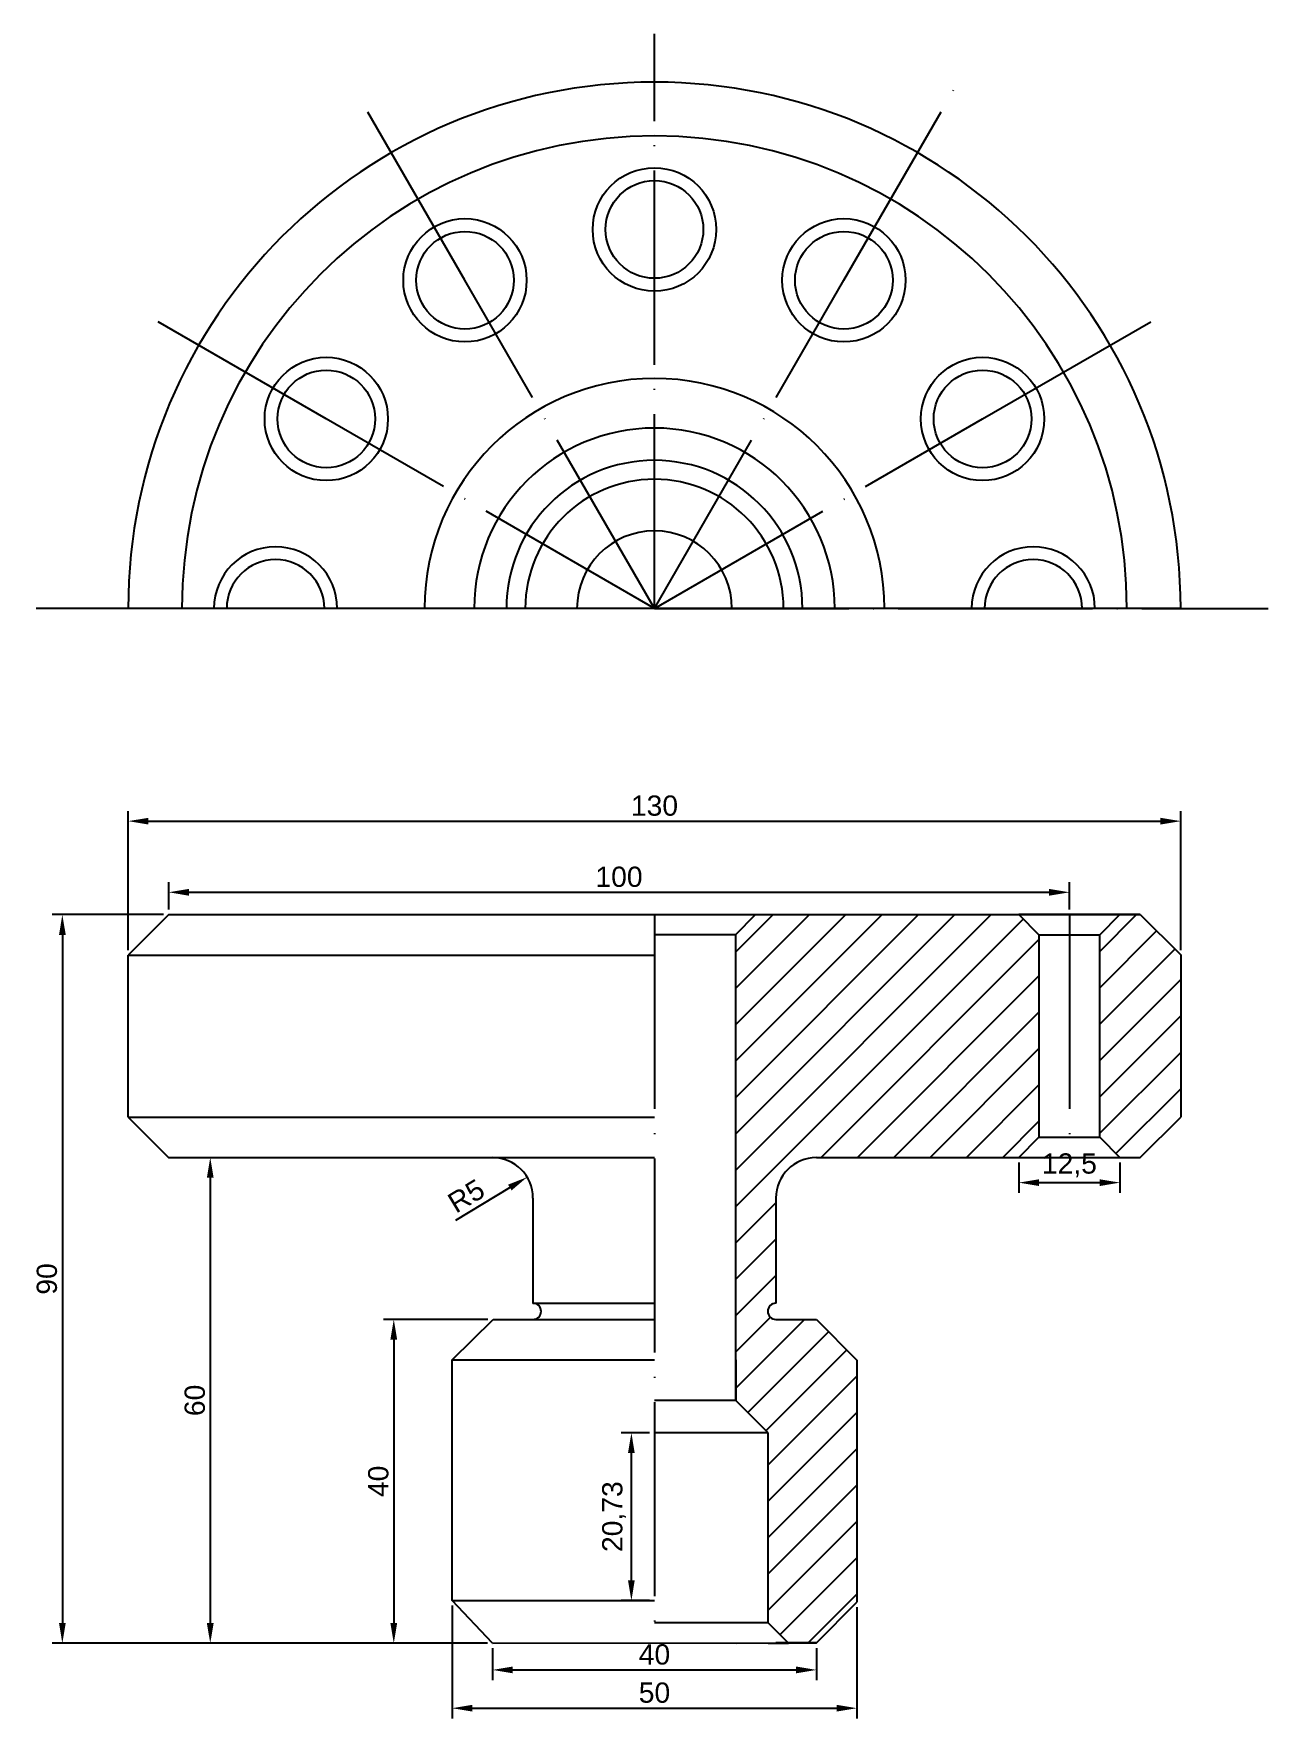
# Model space of a CAD drawing. Header units: millimetres. Extents: x 2351 to 2503, y 1629 to 1837.
import ezdxf

# ---------------------------------------------------------------- set-up
doc = ezdxf.new("R2010")
doc.units = ezdxf.units.MM
doc.linetypes.add('ACAD_ISO04W100', pattern=[30, 24, -3, 0, -3])
doc.styles.get("Standard").update_dxf_attribs({"font": 'arial.ttf'})
doc.dimstyles.new('ISO-25', dxfattribs={"dimtxt": 2.5, "dimasz": 2.5, "dimexe": 1.25, "dimexo": 0.625, "dimtad": 1, "dimtxsty": 'Standard', "dimcen": 2.5, "dimadec": 0, "dimazin": 0, "dimtfac": 1, "dimtmove": 0, "dimatfit": 3, "dimfxl": 1, "dimarcsym": 0})

# ---------------------------------------------------------------- blocks, each defined once
blk = doc.blocks.new('*D2')
at = {"color": 0, "lineweight": -2, "transparency": 16777216}
for p, q in [((2366.93, 1728.28), (2353.17, 1728.28)), ((2354.42, 1725.78), (2354.42, 1640.78)), ((2406.93, 1638.28), (2353.17, 1638.28))]:
    blk.add_line(p, q, dxfattribs=at)
at = {"color": 0, "transparency": 16777216}
for points in [[(2354.01, 1725.78), (2354.84, 1725.78), (2354.42, 1728.28)], [(2354.01, 1640.78), (2354.84, 1640.78), (2354.42, 1638.28)]]:
    blk.add_solid(points, dxfattribs=at)
at = {"layer": 'Defpoints', "color": 0, "transparency": 16777216}
for p in [(2367.56, 1728.28), (2354.42, 1638.28), (2407.56, 1638.28)]:
    blk.add_point(p, dxfattribs=at)
at = {"color": 0, "transparency": 16777216, "insert": (2352.52, 1683.28), "char_height": 2.5, "attachment_point": 5, "rotation": 90}
blk.add_mtext('90', dxfattribs=at)
blk = doc.blocks.new('*D3')
at = {"color": 0, "lineweight": -2, "transparency": 16777216}
for p, q in [((2362.56, 1723.88), (2362.56, 1741.08)), ((2365.06, 1739.83), (2490.06, 1739.83)), ((2492.56, 1723.88), (2492.56, 1741.08))]:
    blk.add_line(p, q, dxfattribs=at)
at = {"color": 0, "transparency": 16777216}
for points in [[(2365.06, 1740.24), (2365.06, 1739.41), (2362.56, 1739.83)], [(2490.06, 1740.24), (2490.06, 1739.41), (2492.56, 1739.83)]]:
    blk.add_solid(points, dxfattribs=at)
at = {"layer": 'Defpoints', "color": 0, "transparency": 16777216}
for p in [(2492.56, 1739.83), (2362.56, 1723.26), (2492.56, 1723.26)]:
    blk.add_point(p, dxfattribs=at)
at = {"color": 0, "transparency": 16777216, "insert": (2427.56, 1741.73), "char_height": 2.5, "attachment_point": 5}
blk.add_mtext('130', dxfattribs=at)
blk = doc.blocks.new('*D4')
at = {"color": 0, "lineweight": -2, "transparency": 16777216}
for p, q in [((2368.17, 1698.28), (2373.94, 1698.28)), ((2372.69, 1695.78), (2372.69, 1640.78)), ((2406.93, 1638.28), (2371.44, 1638.28))]:
    blk.add_line(p, q, dxfattribs=at)
at = {"color": 0, "transparency": 16777216}
for points in [[(2372.27, 1695.78), (2373.11, 1695.78), (2372.69, 1698.28)], [(2372.27, 1640.78), (2373.11, 1640.78), (2372.69, 1638.28)]]:
    blk.add_solid(points, dxfattribs=at)
at = {"layer": 'Defpoints', "color": 0, "transparency": 16777216}
for p in [(2367.55, 1698.28), (2372.69, 1638.28), (2407.56, 1638.28)]:
    blk.add_point(p, dxfattribs=at)
at = {"color": 0, "transparency": 16777216, "insert": (2370.79, 1668.28), "char_height": 2.5, "attachment_point": 5, "rotation": 90}
blk.add_mtext('60', dxfattribs=at)
blk = doc.blocks.new('*D5')
at = {"color": 0, "lineweight": -2, "transparency": 16777216}
for p, q in [((2406.99, 1678.28), (2394.11, 1678.28)), ((2395.36, 1675.78), (2395.36, 1640.78)), ((2406.93, 1638.28), (2394.11, 1638.28))]:
    blk.add_line(p, q, dxfattribs=at)
at = {"color": 0, "transparency": 16777216}
for points in [[(2394.94, 1675.78), (2395.78, 1675.78), (2395.36, 1678.28)], [(2394.94, 1640.78), (2395.78, 1640.78), (2395.36, 1638.28)]]:
    blk.add_solid(points, dxfattribs=at)
at = {"layer": 'Defpoints', "color": 0, "transparency": 16777216}
for p in [(2407.62, 1678.28), (2395.36, 1638.28), (2407.56, 1638.28)]:
    blk.add_point(p, dxfattribs=at)
at = {"color": 0, "transparency": 16777216, "insert": (2393.46, 1658.28), "char_height": 2.5, "attachment_point": 5, "rotation": 90}
blk.add_mtext('40', dxfattribs=at)
blk = doc.blocks.new('*D6')
at = {"color": 0, "lineweight": -2, "transparency": 16777216}
for p, q in [((2367.56, 1728.91), (2367.56, 1732.29)), ((2478.81, 1728.91), (2478.81, 1732.29)), ((2370.06, 1731.04), (2476.31, 1731.04))]:
    blk.add_line(p, q, dxfattribs=at)
at = {"color": 0, "transparency": 16777216}
for points in [[(2370.06, 1731.46), (2370.06, 1730.62), (2367.56, 1731.04)], [(2476.31, 1731.46), (2476.31, 1730.62), (2478.81, 1731.04)]]:
    blk.add_solid(points, dxfattribs=at)
at = {"layer": 'Defpoints', "color": 0, "transparency": 16777216}
for p in [(2478.81, 1731.04), (2367.56, 1728.28), (2478.81, 1728.28)]:
    blk.add_point(p, dxfattribs=at)
at = {"color": 0, "transparency": 16777216, "insert": (2423.18, 1732.94), "char_height": 2.5, "attachment_point": 5}
blk.add_mtext('100', dxfattribs=at)
blk = doc.blocks.new('*D7')
at = {"color": 0, "lineweight": -2, "transparency": 16777216}
for p, q in [((2472.56, 1697.66), (2472.56, 1693.93)), ((2485.06, 1697.66), (2485.06, 1693.93)), ((2475.06, 1695.18), (2482.56, 1695.18))]:
    blk.add_line(p, q, dxfattribs=at)
at = {"color": 0, "transparency": 16777216}
for points in [[(2475.06, 1695.59), (2475.06, 1694.76), (2472.56, 1695.18)], [(2482.56, 1695.59), (2482.56, 1694.76), (2485.06, 1695.18)]]:
    blk.add_solid(points, dxfattribs=at)
at = {"layer": 'Defpoints', "color": 0, "transparency": 16777216}
for p in [(2472.56, 1698.28), (2485.06, 1698.28), (2485.06, 1695.18)]:
    blk.add_point(p, dxfattribs=at)
at = {"color": 0, "transparency": 16777216, "insert": (2478.81, 1697.31), "char_height": 2.5, "attachment_point": 5}
blk.add_mtext('12,5', dxfattribs=at)
blk = doc.blocks.new('*D8')
at = {"color": 0, "lineweight": -2, "transparency": 16777216}
for p, q in [((2407.56, 1637.66), (2407.56, 1633.74)), ((2447.56, 1637.69), (2447.56, 1633.74)), ((2410.06, 1634.99), (2445.06, 1634.99))]:
    blk.add_line(p, q, dxfattribs=at)
at = {"color": 0, "transparency": 16777216}
for points in [[(2410.06, 1635.41), (2410.06, 1634.57), (2407.56, 1634.99)], [(2445.06, 1635.41), (2445.06, 1634.57), (2447.56, 1634.99)]]:
    blk.add_solid(points, dxfattribs=at)
at = {"layer": 'Defpoints', "color": 0, "transparency": 16777216}
for p in [(2407.56, 1638.28), (2447.56, 1638.32), (2447.56, 1634.99)]:
    blk.add_point(p, dxfattribs=at)
at = {"color": 0, "transparency": 16777216, "insert": (2427.56, 1636.89), "char_height": 2.5, "attachment_point": 5}
blk.add_mtext('40', dxfattribs=at)
blk = doc.blocks.new('*D9')
at = {"color": 0, "lineweight": -2, "transparency": 16777216}
for p, q in [((2402.56, 1642.93), (2402.56, 1629.01)), ((2452.56, 1642.73), (2452.56, 1629.01)), ((2405.06, 1630.26), (2450.06, 1630.26))]:
    blk.add_line(p, q, dxfattribs=at)
at = {"color": 0, "transparency": 16777216}
for points in [[(2405.06, 1630.68), (2405.06, 1629.85), (2402.56, 1630.26)], [(2450.06, 1630.68), (2450.06, 1629.85), (2452.56, 1630.26)]]:
    blk.add_solid(points, dxfattribs=at)
at = {"layer": 'Defpoints', "color": 0, "transparency": 16777216}
for p in [(2402.56, 1643.55), (2452.56, 1643.35), (2452.56, 1630.26)]:
    blk.add_point(p, dxfattribs=at)
at = {"color": 0, "transparency": 16777216, "insert": (2427.56, 1632.17), "char_height": 2.5, "attachment_point": 5}
blk.add_mtext('50', dxfattribs=at)
blk = doc.blocks.new('*D10')
at = {"color": 0, "lineweight": -2, "transparency": 16777216}
for p, q in [((2426.93, 1664.28), (2423.46, 1664.28)), ((2424.71, 1646.05), (2424.71, 1661.78)), ((2426.93, 1643.55), (2423.46, 1643.55))]:
    blk.add_line(p, q, dxfattribs=at)
at = {"color": 0, "transparency": 16777216}
for points in [[(2424.29, 1661.78), (2425.12, 1661.78), (2424.71, 1664.28)], [(2424.29, 1646.05), (2425.12, 1646.05), (2424.71, 1643.55)]]:
    blk.add_solid(points, dxfattribs=at)
at = {"layer": 'Defpoints', "color": 0, "transparency": 16777216}
for p in [(2424.71, 1664.28), (2427.56, 1664.28), (2427.56, 1643.55)]:
    blk.add_point(p, dxfattribs=at)
at = {"color": 0, "transparency": 16777216, "insert": (2422.58, 1653.92), "char_height": 2.5, "attachment_point": 5, "rotation": 90}
blk.add_mtext('20,73', dxfattribs=at)
blk = doc.blocks.new('*D11')
at = {"color": 0, "lineweight": -2, "transparency": 16777216}
blk.add_line((2403.02, 1690.54), (2409.7, 1694.57), dxfattribs=at)
at = {"color": 0, "transparency": 16777216}
blk.add_solid([(2409.48, 1694.93), (2409.91, 1694.22), (2411.84, 1695.86)], dxfattribs=at)
at = {"layer": 'Defpoints', "color": 0, "transparency": 16777216}
for p in [(2411.84, 1695.86), (2407.56, 1693.28)]:
    blk.add_point(p, dxfattribs=at)
at = {"color": 0, "transparency": 16777216, "insert": (2404.31, 1693.53), "char_height": 2.5, "attachment_point": 5, "rotation": 31.1246}
blk.add_mtext('R5', dxfattribs=at)
blk = doc.blocks.new('*U13')
for radius in [7.62, 6.03]:
    blk.add_circle((0, 0), radius)
blk = doc.blocks.new('*U14')
at = {"color": 0, "linetype": 'ByBlock', "lineweight": -2, "transparency": 16777216}
blk.add_blockref('*U13', (4609.21, 3597.35), dxfattribs=at)

msp = doc.modelspace()

# ---------------------------------------------------------------- hatches: boundary and pattern name
h = msp.add_hatch()
h.set_pattern_fill('ANSI31', color=256)
h.paths.add_polyline_path([(2475.055, 1725.771), (2472.555, 1728.28), (2440.055, 1728.28), (2437.604, 1725.829), (2437.604, 1668.28), (2441.612, 1664.28), (2441.612, 1640.812), (2444.109, 1638.317), (2447.555, 1638.317), (2452.555, 1643.353), (2452.555, 1673.261), (2447.555, 1678.28), (2442.555, 1678.28, -1), (2442.555, 1680.28), (2442.555, 1693.28, -0.4142136), (2447.555, 1698.28), (2472.558, 1698.28), (2475.055, 1700.78)])
h = msp.add_hatch()
h.set_pattern_fill('ANSI31', color=256)
h.paths.add_polyline_path([(2492.555, 1723.311), (2487.555, 1728.28), (2485.055, 1728.28), (2482.555, 1725.778), (2482.553, 1700.78), (2485.055, 1698.28), (2487.555, 1698.28), (2492.555, 1703.262)])

# ---------------------------------------------------------------- linework, layer by layer
at = {"color": 5, "linetype": 'ACAD_ISO04W100'}
for p, q in [((2427.555, 1766.106), (2427.555, 1837.092)), ((2450.955, 1806.635), (2465.584, 1831.974)), ((2404.156, 1806.635), (2391.311, 1828.883)), ((2427.555, 1766.106), (2404.156, 1806.635)), ((2427.555, 1766.106), (2450.955, 1806.635)), ((2387.027, 1789.506), (2363.808, 1802.911)), ((2468.084, 1789.506), (2491.067, 1802.775)), ((2427.555, 1766.106), (2387.027, 1789.506)), ((2427.555, 1766.106), (2468.084, 1789.506)), ((2427.555, 1766.106), (2351.167, 1766.106)), ((2427.555, 1766.106), (2503.38, 1766.106)), ((2427.555, 1728.28), (2427.555, 1638.28)), ((2478.805, 1728.28), (2478.805, 1698.28))]:
    msp.add_line(p, q, dxfattribs=at)
for p, q in [((2492.555, 1766.106), (2362.555, 1766.106)), ((2367.555, 1728.28), (2362.555, 1723.256)), ((2367.555, 1728.28), (2427.555, 1728.28)), ((2367.555, 1728.28), (2467.555, 1728.28)), ((2427.555, 1728.28), (2487.555, 1728.28)), ((2437.555, 1728.28), (2440.055, 1728.28)), ((2437.555, 1725.78), (2440.055, 1728.28)), ((2475.055, 1728.28), (2472.555, 1728.28)), ((2472.555, 1728.28), (2475.055, 1725.771)), ((2472.555, 1728.28), (2485.055, 1728.28)), ((2485.055, 1728.28), (2475.055, 1728.28)), ((2485.055, 1728.28), (2478.805, 1728.28)), ((2482.555, 1725.778), (2485.055, 1728.28)), ((2487.555, 1728.28), (2485.055, 1728.28)), ((2487.555, 1728.28), (2492.555, 1723.311)), ((2437.555, 1725.78), (2427.555, 1725.78)), ((2437.604, 1668.28), (2437.604, 1725.829)), ((2475.055, 1725.771), (2475.055, 1700.78)), ((2475.055, 1725.771), (2482.555, 1725.771)), ((2482.553, 1700.78), (2482.555, 1725.778)), ((2362.555, 1703.28), (2362.555, 1723.256)), ((2362.555, 1723.256), (2427.555, 1723.256)), ((2492.555, 1723.311), (2492.555, 1703.262)), ((2362.555, 1703.28), (2367.548, 1698.28)), ((2362.555, 1703.28), (2427.555, 1703.28)), ((2487.555, 1698.28), (2492.555, 1703.262)), ((2472.558, 1698.28), (2475.055, 1700.78)), ((2475.055, 1700.78), (2482.553, 1700.78)), ((2482.553, 1700.78), (2485.055, 1698.28)), ((2367.548, 1698.28), (2427.555, 1698.28)), ((2447.555, 1698.28), (2487.555, 1698.28)), ((2482.555, 1698.28), (2485.055, 1698.28)), ((2412.555, 1693.28), (2412.555, 1680.28)), ((2442.555, 1693.28), (2442.555, 1680.28)), ((2412.555, 1680.28), (2427.555, 1680.28)), ((2402.555, 1673.28), (2407.619, 1678.28)), ((2407.619, 1678.28), (2427.555, 1678.28)), ((2442.555, 1678.28), (2447.555, 1678.28)), ((2447.555, 1678.28), (2452.555, 1673.261)), ((2402.555, 1643.554), (2402.555, 1673.28)), ((2402.555, 1673.28), (2427.555, 1673.28)), ((2437.604, 1673.28), (2437.604, 1668.28)), ((2452.555, 1673.261), (2452.555, 1643.353)), ((2437.604, 1668.28), (2427.555, 1668.28)), ((2441.612, 1664.28), (2437.604, 1668.28)), ((2452.555, 1668.28), (2452.555, 1664.28)), ((2441.612, 1664.28), (2427.555, 1664.28)), ((2441.612, 1640.812), (2441.612, 1664.28)), ((2407.555, 1638.28), (2402.555, 1643.554)), ((2402.555, 1643.554), (2427.555, 1643.554)), ((2447.555, 1638.317), (2452.555, 1643.353)), ((2441.612, 1640.812), (2427.555, 1640.812)), ((2441.612, 1640.812), (2444.112, 1638.314)), ((2407.555, 1638.28), (2447.555, 1638.317)), ((2407.555, 1638.28), (2447.555, 1638.317)), ((2437.636, 1638.308), (2447.555, 1638.317)), ((2441.612, 1638.312), (2444.112, 1638.314)), ((2447.555, 1638.317), (2442.555, 1638.317))]:
    msp.add_line(p, q)
for centre, radius in [((2404.156, 1806.635), 7.615), ((2404.156, 1806.635), 6.03), ((2450.955, 1806.635), 7.615), ((2450.955, 1806.635), 6.03), ((2387.027, 1789.506), 7.615), ((2468.084, 1789.506), 7.615), ((2387.027, 1789.506), 6.03), ((2468.084, 1789.506), 6.03)]:
    msp.add_circle(centre, radius)
for centre, radius, start, end in [((2427.555, 1766.106), 65, 0, 180), ((2427.555, 1766.106), 58.36, 0, 180), ((2427.555, 1766.106), 28.402, 0, 180), ((2427.555, 1766.106), 22.273, 0, 180), ((2427.555, 1766.106), 18.289, 0, 180), ((2427.555, 1766.106), 15.949, 0, 180), ((2427.555, 1766.106), 9.572, 0, 180), ((2380.757, 1766.106), 7.615, 0, 180), ((2474.354, 1766.106), 7.615, 0, 180), ((2380.757, 1766.106), 6.03, 0, 180), ((2474.354, 1766.106), 6.03, 0, 180), ((2407.555, 1693.28), 5, 0, 90), ((2447.555, 1693.28), 5, 90, 180), ((2412.555, 1679.28), 1, 270, 90), ((2442.555, 1679.28), 1, 90, 270)]:
    msp.add_arc(centre, radius, start, end)

# ---------------------------------------------------------------- block references
msp.add_blockref('*U14', (-2181.655, -1784.44))

# ---------------------------------------------------------------- dimensions: what is measured, and where the dimension line sits
for base, p1, p2, picture, middle in [((2492.555, 1739.828), (2362.555, 1723.256), (2492.555, 1723.256), '*D3', (2427.555, 1741.73)), ((2485.055, 1695.178), (2472.558, 1698.28), (2485.055, 1698.28), '*D7', (2478.806, 1697.306)), ((2452.555, 1630.264), (2402.555, 1643.554), (2452.555, 1643.353), '*D9', (2427.555, 1632.165)), ((2447.555, 1634.99), (2407.555, 1638.28), (2447.555, 1638.317), '*D8', (2427.555, 1636.891))]:
    dim = msp.add_linear_dim(base=base, p1=p1, p2=p2, dimstyle='ISO-25')
    dim.commit()
    dim.dimension.update_dxf_attribs({"geometry": picture, "text_midpoint": middle})
dim = msp.add_linear_dim(base=(2478.805, 1731.041), p1=(2367.555, 1728.28), p2=(2478.805, 1728.28), text='100', dimstyle='ISO-25')
dim.commit()
dim.dimension.update_dxf_attribs({"geometry": '*D6', "text_midpoint": (2423.18, 1732.942)})
for base, p1, p2, picture, middle in [((2354.424, 1638.28), (2367.555, 1728.28), (2407.555, 1638.28), '*D2', (2352.522, 1683.28)), ((2372.69, 1638.28), (2367.548, 1698.28), (2407.555, 1638.28), '*D4', (2370.789, 1668.28)), ((2395.361, 1638.28), (2407.619, 1678.28), (2407.555, 1638.28), '*D5', (2393.459, 1658.28)), ((2424.707, 1664.28), (2427.555, 1643.554), (2427.555, 1664.28), '*D10', (2422.58, 1653.917))]:
    dim = msp.add_linear_dim(base=base, p1=p1, p2=p2, angle=90, dimstyle='ISO-25')
    dim.commit()
    dim.dimension.update_dxf_attribs({"geometry": picture, "text_midpoint": middle})
dim = msp.add_radius_dim(center=(2407.555, 1693.28), mpoint=(2411.836, 1695.865), dimstyle='ISO-25')
dim.commit()
dim.dimension.update_dxf_attribs({"geometry": '*D11', "text_midpoint": (2405.287, 1691.911), "dimtype": 164})

doc.saveas('drawing.dxf')
